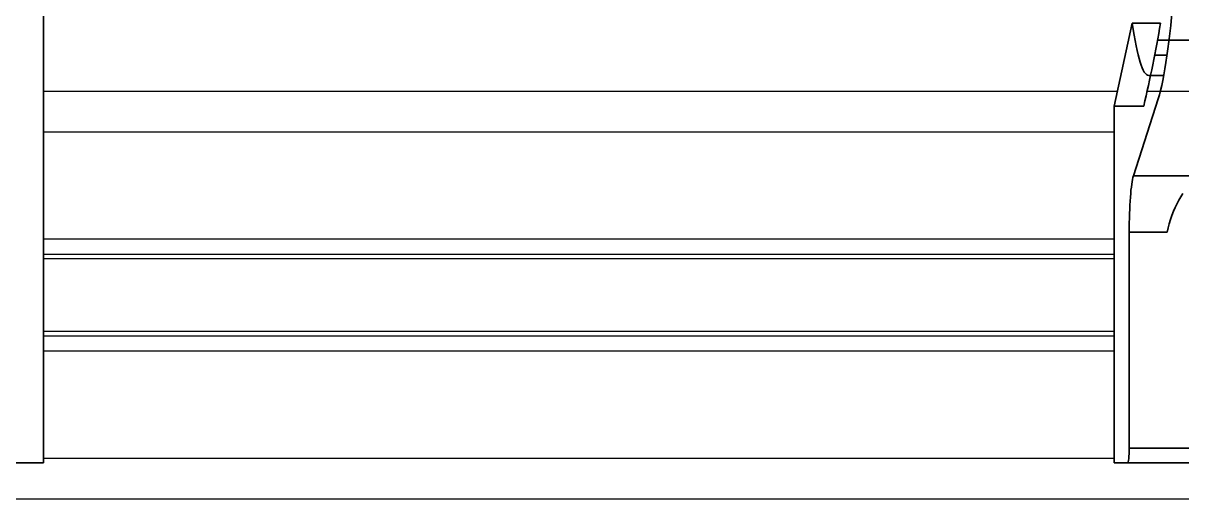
# Model space of a CAD drawing. Header units: millimetres. Extents: x -29 to 3384, y -388 to 1226.
# Drawn here: x 434.7 to 548.5, y 803.3 to 850 of the extents above; entities that cross this region are included whole.
import ezdxf

# ---------------------------------------------------------------- set-up
doc = ezdxf.new("R2010")
doc.units = ezdxf.units.MM
doc.linetypes.add('phl_thick', pattern=[0])
doc.layers.add('Kontury', color=7, linetype='Continuous', lineweight=35)
doc.layers.add('projection', color=7, linetype='Continuous')

msp = doc.modelspace()

# ---------------------------------------------------------------- linework, layer by layer
at = {"layer": 'Kontury'}
for p, q in [((436.70829, 936.86039), (436.70829, 806.86039)), ((543.61148, 849.97397), (541.83755, 841.84397)), ((543.61148, 849.97397), (546.38474, 849.97397)), ((569.58843, 848.29397), (546.08667, 848.29397)), ((545.81106, 846.84397), (547.02925, 846.84397)), ((546.70354, 844.84397), (545.21958, 844.84397)), ((543.72213, 835.00533), (546.15717, 842.56486)), ((541.83755, 806.84397), (541.83755, 841.84397)), ((541.83755, 841.84397), (544.72865, 841.84397)), ((549.94429, 835.00533), (543.72213, 835.00533)), ((548.18608, 832.62116), (548.37386, 832.95098)), ((548.37386, 832.95098), (548.56332, 833.25903)), ((547.66147, 831.52087), (547.82721, 831.90392)), ((547.82721, 831.90392), (548.00296, 832.27141)), ((548.00296, 832.27141), (548.18608, 832.62116)), ((547.24381, 830.30561), (547.36798, 830.71859)), ((547.36798, 830.71859), (547.50778, 831.12473)), ((547.50778, 831.12473), (547.66147, 831.52087)), ((547.0457, 829.47377), (543.3102, 829.47377)), ((543.3102, 808.29397), (543.3102, 829.47377)), ((547.0457, 829.47377), (547.13619, 829.8894)), ((547.13619, 829.8894), (547.24381, 830.30561)), ((572.36489, 808.29397), (543.3102, 808.29397)), ((432.70829, 806.86039), (436.70829, 806.86039)), ((541.83755, 806.84397), (543.16294, 806.84397)), ((572.51216, 806.84397), (543.16294, 806.84397))]:
    msp.add_line(p, q, dxfattribs=at)
for centre, major_axis, ratio, start_param, end_param in [((545.21958, 871.84397), (0, 30.7), 0.1015625, -2.836160034, -1.610968744), ((545.21958, 871.84397), (0, -27), 0.1015625, -0.626644323, 0), ((418.23755, 871.84397), (-130, 0), 1, 2.908724475, 2.972558085), ((543.89927, 829.47377), (0, -5.8), 0.1015625, -2.836160034, -1.570796327), ((543.16294, 808.29397), (0, 1.45), 0.1015625, -3.141592654, -1.570796327)]:
    msp.add_ellipse(centre, major_axis=major_axis, ratio=ratio, start_param=start_param, end_param=end_param, dxfattribs=at)
at = {"layer": 'projection', "color": 7, "linetype": 'phl_thick'}
for p, q in [((436.70829, 843.32025), (542.15967, 843.32025)), ((545.06971, 843.32025), (570.60539, 843.32025)), ((436.70829, 839.32025), (541.83755, 839.32025)), ((436.70829, 828.82025), (541.83755, 828.82025)), ((436.70829, 827.32025), (541.83755, 827.32025)), ((436.70829, 826.87786), (541.83755, 826.87786)), ((436.70829, 819.76264), (541.83755, 819.76264)), ((436.70829, 819.32025), (541.83755, 819.32025)), ((436.70829, 817.82025), (541.83755, 817.82025)), ((436.70829, 807.32025), (541.83755, 807.32025)), ((267.83755, 803.32025), (767.83755, 803.32025))]:
    msp.add_line(p, q, dxfattribs=at)

doc.saveas('drawing.dxf')
